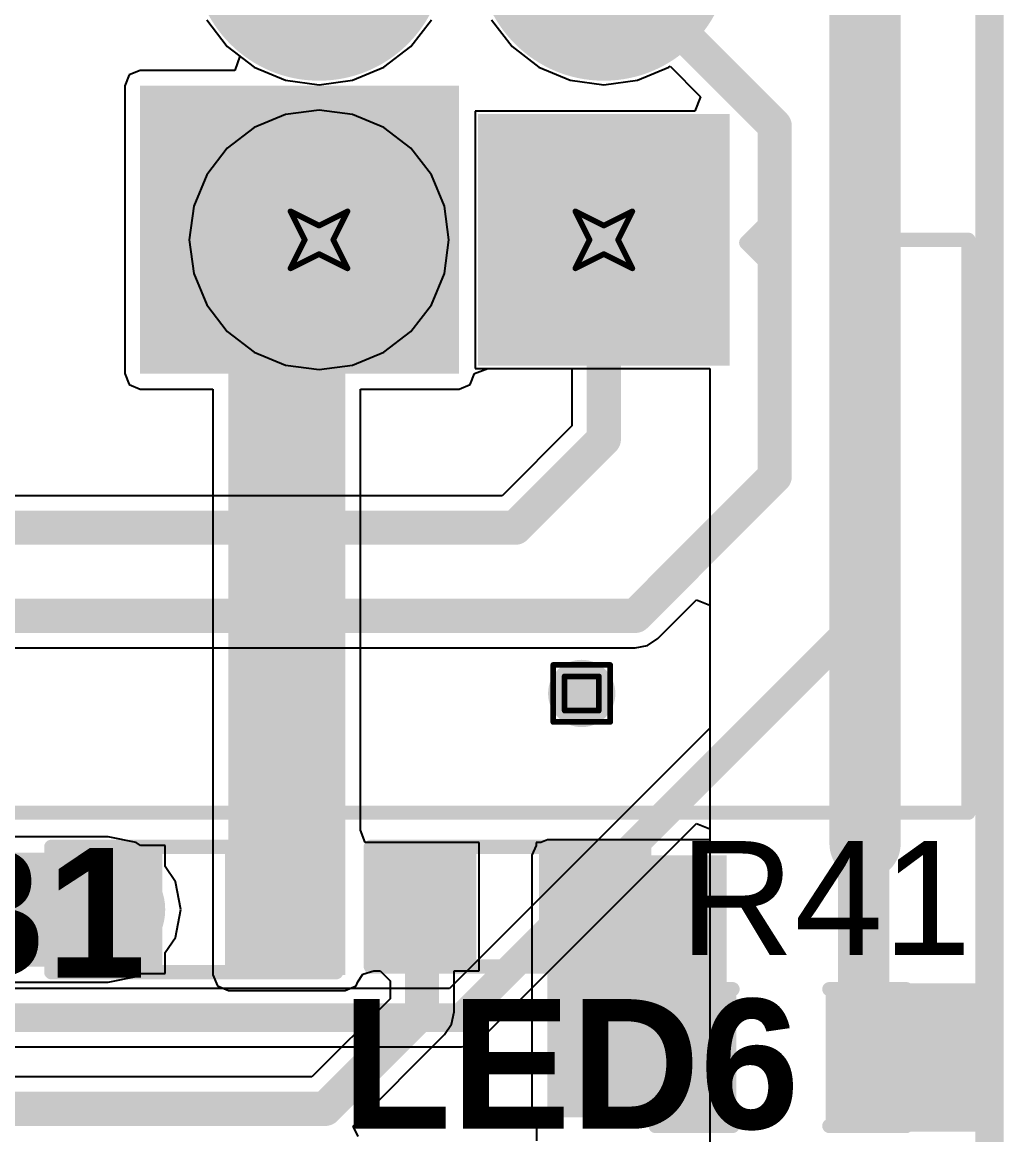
# Model space of a CAD drawing. Header units: inches. Extents: x -0.3 to 9.9, y -0.4 to 5.
# Drawn here: x 4.2856 to 4.6302, y 1.7099 to 2.1003 of the extents above; entities that cross this region are included whole.
import ezdxf

# ---------------------------------------------------------------- set-up
doc = ezdxf.new("R2010")
doc.units = ezdxf.units.IN
doc.header["$MEASUREMENT"] = 0
for name, color, linetype in [('Board Outline', 216, 'Continuous'), ('Bottom Layer', 5, 'Continuous'), ('Bottom Solder', 6, 'Continuous'), ('Drill Drawing', 1, 'Continuous'), ('Multi-Layer', 9, 'Continuous'), ('Pad Holes', 156, 'Continuous'), ('Top Layer', 1, 'Continuous'), ('Top Overlay', 2, 'Continuous'), ('Top Paste', 8, 'Continuous'), ('Top Solder', 216, 'Continuous'), ('Via Holes', 16, 'Continuous')]:
    doc.layers.add(name, color=color, linetype=linetype)
doc.styles.add('Arial', font='', dxfattribs={"height": 0.2})
doc.styles.add('Arial_Bold', font='', dxfattribs={"height": 0.2})
doc.styles.get('Arial').set_extended_font_data('Arial')
doc.styles.get('Arial_Bold').set_extended_font_data('Arial', bold=True)

# ---------------------------------------------------------------- blocks, each defined once
blk = doc.blocks.new('S______B______61')
at = {"layer": 'Top Layer'}
for points in [[(-0.045, -0.0175), (-0.045, 0.0175), (-0.015, 0.0175), (-0.015, -0.0175)], [(0.015, -0.0175), (0.015, 0.0175), (0.045, 0.0175), (0.045, -0.0175)]]:
    blk.add_hatch(color=1, dxfattribs=at).paths.add_polyline_path(points)
at = {"layer": 'Top Paste'}
for points in [[(-0.045, -0.0175), (-0.045, 0.0175), (-0.015, 0.0175), (-0.015, -0.0175)], [(0.015, -0.0175), (0.015, 0.0175), (0.045, 0.0175), (0.045, -0.0175)]]:
    blk.add_hatch(color=8, dxfattribs=at).paths.add_polyline_path(points)
at = {"layer": 'Top Solder'}
for points in [[(-0.049, -0.0215), (-0.049, 0.0215), (-0.011, 0.0215), (-0.011, -0.0215)], [(0.011, -0.0215), (0.011, 0.0215), (0.049, 0.0215), (0.049, -0.0215)]]:
    blk.add_hatch(color=216, dxfattribs=at).paths.add_polyline_path(points)
at = {"layer": 'Top Overlay'}
for points in [[(0.05, 0.022, 0.005, 0.005, 0), (-0.05, 0.022, 0.005, 0.005, 0)], [(-0.05, 0.022, 0.005, 0.005, 0), (-0.05, -0.022, 0.005, 0.005, 0)], [(0.05, 0.022, 0.005, 0.005, 0), (0.05, -0.022, 0.005, 0.005, 0)], [(0.05, -0.022, 0.005, 0.005, 0), (-0.05, -0.022, 0.005, 0.005, 0)]]:
    blk.add_lwpolyline(points, format="xyseb", dxfattribs=at)
for points in [[(-0.05125, 0.022, 0.0025, 0.0025, 1), (-0.04875, 0.022, 0.0025, 0.0025, 1)], [(-0.05125, 0.022, 0.0025, 0.0025, 1), (-0.04875, 0.022, 0.0025, 0.0025, 1)], [(0.04875, 0.022, 0.0025, 0.0025, 1), (0.05125, 0.022, 0.0025, 0.0025, 1)], [(0.04875, 0.022, 0.0025, 0.0025, 1), (0.05125, 0.022, 0.0025, 0.0025, 1)], [(-0.05125, -0.022, 0.0025, 0.0025, 1), (-0.04875, -0.022, 0.0025, 0.0025, 1)], [(-0.05125, -0.022, 0.0025, 0.0025, 1), (-0.04875, -0.022, 0.0025, 0.0025, 1)], [(0.04875, -0.022, 0.0025, 0.0025, 1), (0.05125, -0.022, 0.0025, 0.0025, 1)], [(0.04875, -0.022, 0.0025, 0.0025, 1), (0.05125, -0.022, 0.0025, 0.0025, 1)]]:
    blk.add_lwpolyline(points, format="xyseb", close=True, dxfattribs=at)
at = {"layer": 'Top Overlay', "style": 'Arial_Bold'}
blk.add_text('SB1', height=0.045, rotation=-180, dxfattribs=at).set_placement((0.139, 0.02344))
blk = doc.blocks.new('R___0603_69')
at = {"layer": 'Top Layer'}
for points in [[(-0.015, 0.0175), (-0.015, -0.0175), (-0.045, -0.0175), (-0.045, 0.0175)], [(0.045, 0.0175), (0.045, -0.0175), (0.015, -0.0175), (0.015, 0.0175)]]:
    blk.add_hatch(color=1, dxfattribs=at).paths.add_polyline_path(points)
at = {"layer": 'Top Paste'}
for points in [[(-0.015, 0.0175), (-0.015, -0.0175), (-0.045, -0.0175), (-0.045, 0.0175)], [(0.045, 0.0175), (0.045, -0.0175), (0.015, -0.0175), (0.015, 0.0175)]]:
    blk.add_hatch(color=8, dxfattribs=at).paths.add_polyline_path(points)
at = {"layer": 'Top Solder'}
for points in [[(-0.011, 0.0215), (-0.011, -0.0215), (-0.049, -0.0215), (-0.049, 0.0215)], [(0.049, 0.0215), (0.049, -0.0215), (0.011, -0.0215), (0.011, 0.0215)]]:
    blk.add_hatch(color=216, dxfattribs=at).paths.add_polyline_path(points)
at = {"layer": 'Top Overlay'}
for points in [[(-0.048, 0.021, 0.005, 0.005, 0), (-0.048, -0.021, 0.005, 0.005, 0)], [(0.048, 0.021, 0.005, 0.005, 0), (-0.048, 0.021, 0.005, 0.005, 0)], [(0.048, 0.021, 0.005, 0.005, 0), (0.048, -0.021, 0.005, 0.005, 0)], [(0.048, -0.021, 0.005, 0.005, 0), (-0.048, -0.021, 0.005, 0.005, 0)]]:
    blk.add_lwpolyline(points, format="xyseb", dxfattribs=at)
for points in [[(-0.04925, 0.021, 0.0025, 0.0025, 1), (-0.04675, 0.021, 0.0025, 0.0025, 1)], [(-0.04925, 0.021, 0.0025, 0.0025, 1), (-0.04675, 0.021, 0.0025, 0.0025, 1)], [(0.04675, 0.021, 0.0025, 0.0025, 1), (0.04925, 0.021, 0.0025, 0.0025, 1)], [(0.04675, 0.021, 0.0025, 0.0025, 1), (0.04925, 0.021, 0.0025, 0.0025, 1)], [(-0.04925, -0.021, 0.0025, 0.0025, 1), (-0.04675, -0.021, 0.0025, 0.0025, 1)], [(-0.04925, -0.021, 0.0025, 0.0025, 1), (-0.04675, -0.021, 0.0025, 0.0025, 1)], [(0.04675, -0.021, 0.0025, 0.0025, 1), (0.04925, -0.021, 0.0025, 0.0025, 1)], [(0.04675, -0.021, 0.0025, 0.0025, 1), (0.04925, -0.021, 0.0025, 0.0025, 1)]]:
    blk.add_lwpolyline(points, format="xyseb", close=True, dxfattribs=at)
blk = doc.blocks.new('LED_0603_116')
at = {"layer": 'Top Layer'}
for points in [[(-0.03937, 0.01969), (-0.01969, 0.01969), (-0.01969, -0.01969), (-0.03937, -0.01969)], [(0.01969, 0.01969), (0.03937, 0.01969), (0.03937, -0.01969), (0.01969, -0.01969)]]:
    blk.add_hatch(color=1, dxfattribs=at).paths.add_polyline_path(points)
at = {"layer": 'Top Overlay'}
blk.add_hatch(color=2, dxfattribs=at).paths.add_polyline_path([(0.044, -0.026), (0.069, -0.026), (0.069, 0.026), (0.044, 0.026)])
at = {"layer": 'Top Paste'}
for points in [[(-0.03937, 0.01969), (-0.01969, 0.01969), (-0.01969, -0.01969), (-0.03937, -0.01969)], [(0.01969, 0.01969), (0.03937, 0.01969), (0.03937, -0.01969), (0.01969, -0.01969)]]:
    blk.add_hatch(color=8, dxfattribs=at).paths.add_polyline_path(points)
at = {"layer": 'Top Solder'}
for points in [[(-0.04337, 0.02369), (-0.01569, 0.02369), (-0.01569, -0.02369), (-0.04337, -0.02369)], [(0.01569, 0.02369), (0.04337, 0.02369), (0.04337, -0.02369), (0.01569, -0.02369)]]:
    blk.add_hatch(color=216, dxfattribs=at).paths.add_polyline_path(points)
at = {"layer": 'Top Overlay'}
for points in [[(-0.044, 0.024, 0.005, 0.005, 0), (-0.017, 0.024, 0.005, 0.005, 0)], [(-0.044, -0.024, 0.005, 0.005, 0), (-0.044, 0.024, 0.005, 0.005, 0)], [(0.017, 0.024, 0.005, 0.005, 0), (0.044, 0.024, 0.005, 0.005, 0)], [(0.044, -0.024, 0.005, 0.005, 0), (0.044, 0.024, 0.005, 0.005, 0)], [(-0.044, -0.024, 0.005, 0.005, 0), (-0.017, -0.024, 0.005, 0.005, 0)], [(0.017, -0.024, 0.005, 0.005, 0), (0.044, -0.024, 0.005, 0.005, 0)]]:
    blk.add_lwpolyline(points, format="xyseb", dxfattribs=at)
for points in [[(-0.04525, 0.024, 0.0025, 0.0025, 1), (-0.04275, 0.024, 0.0025, 0.0025, 1)], [(-0.04525, 0.024, 0.0025, 0.0025, 1), (-0.04275, 0.024, 0.0025, 0.0025, 1)], [(-0.01825, 0.024, 0.0025, 0.0025, 1), (-0.01575, 0.024, 0.0025, 0.0025, 1)], [(0.01575, 0.024, 0.0025, 0.0025, 1), (0.01825, 0.024, 0.0025, 0.0025, 1)], [(0.04275, 0.024, 0.0025, 0.0025, 1), (0.04525, 0.024, 0.0025, 0.0025, 1)], [(0.04275, 0.024, 0.0025, 0.0025, 1), (0.04525, 0.024, 0.0025, 0.0025, 1)], [(-0.04525, -0.024, 0.0025, 0.0025, 1), (-0.04275, -0.024, 0.0025, 0.0025, 1)], [(-0.04525, -0.024, 0.0025, 0.0025, 1), (-0.04275, -0.024, 0.0025, 0.0025, 1)], [(-0.01825, -0.024, 0.0025, 0.0025, 1), (-0.01575, -0.024, 0.0025, 0.0025, 1)], [(0.01575, -0.024, 0.0025, 0.0025, 1), (0.01825, -0.024, 0.0025, 0.0025, 1)], [(0.04275, -0.024, 0.0025, 0.0025, 1), (0.04525, -0.024, 0.0025, 0.0025, 1)], [(0.04275, -0.024, 0.0025, 0.0025, 1), (0.04525, -0.024, 0.0025, 0.0025, 1)]]:
    blk.add_lwpolyline(points, format="xyseb", close=True, dxfattribs=at)
at = {"layer": 'Top Overlay', "style": 'Arial_Bold'}
blk.add_text('LED6', height=0.045, dxfattribs=at).set_placement((-0.15419, -0.02447))
blk = doc.blocks.new('BH254V_6P_122')
at = {"layer": 'Bottom Layer'}
h = blk.add_hatch(color=5, dxfattribs=at)
edge = h.paths.add_edge_path()
edge.add_arc((-0.1, 0.05), 0.04016, 0, 360)
h = blk.add_hatch(color=5, dxfattribs=at)
edge = h.paths.add_edge_path()
edge.add_arc((0, 0.05), 0.04016, 0, 360)
blk.add_hatch(color=5, dxfattribs=at).paths.add_polyline_path([(-0.14016, -0.00984), (-0.05984, -0.00984), (-0.05984, -0.09016), (-0.14016, -0.09016)])
h = blk.add_hatch(color=5, dxfattribs=at)
edge = h.paths.add_edge_path()
edge.add_arc((0, -0.05), 0.04016, 0, 360)
at = {"layer": 'Bottom Solder'}
h = blk.add_hatch(color=6, dxfattribs=at)
edge = h.paths.add_edge_path()
edge.add_arc((-0.1, 0.05), 0.04416, 0, 360)
h = blk.add_hatch(color=6, dxfattribs=at)
edge = h.paths.add_edge_path()
edge.add_arc((0, 0.05), 0.04416, 0, 360)
blk.add_hatch(color=6, dxfattribs=at).paths.add_polyline_path([(-0.14416, -0.00584), (-0.05584, -0.00584), (-0.05584, -0.09416), (-0.14416, -0.09416)])
h = blk.add_hatch(color=6, dxfattribs=at)
edge = h.paths.add_edge_path()
edge.add_arc((0, -0.05), 0.04416, 0, 360)
at = {"layer": 'Multi-Layer'}
h = blk.add_hatch(color=9, dxfattribs=at)
edge = h.paths.add_edge_path()
edge.add_arc((-0.1, 0.05), 0.04016, 0, 360)
h = blk.add_hatch(color=9, dxfattribs=at)
edge = h.paths.add_edge_path()
edge.add_arc((0, 0.05), 0.04016, 0, 360)
blk.add_hatch(color=9, dxfattribs=at).paths.add_polyline_path([(-0.14016, -0.00984), (-0.05984, -0.00984), (-0.05984, -0.09016), (-0.14016, -0.09016)])
h = blk.add_hatch(color=9, dxfattribs=at)
edge = h.paths.add_edge_path()
edge.add_arc((0, -0.05), 0.04016, 0, 360)
at = {"layer": 'Pad Holes'}
h = blk.add_hatch(color=7, dxfattribs=at)
edge = h.paths.add_edge_path()
edge.add_arc((-0.1, 0.05), 0.02008, 0, 360)
h = blk.add_hatch(color=7, dxfattribs=at)
edge = h.paths.add_edge_path()
edge.add_arc((-0.1, -0.05), 0.02008, 0, 360)
at = {"layer": 'Top Layer'}
h = blk.add_hatch(color=1, dxfattribs=at)
edge = h.paths.add_edge_path()
edge.add_arc((-0.1, 0.05), 0.04016, 0, 360)
h = blk.add_hatch(color=1, dxfattribs=at)
edge = h.paths.add_edge_path()
edge.add_arc((0, 0.05), 0.04016, 0, 360)
blk.add_hatch(color=1, dxfattribs=at).paths.add_polyline_path([(-0.14016, -0.00984), (-0.05984, -0.00984), (-0.05984, -0.09016), (-0.14016, -0.09016)])
h = blk.add_hatch(color=1, dxfattribs=at)
edge = h.paths.add_edge_path()
edge.add_arc((0, -0.05), 0.04016, 0, 360)
at = {"layer": 'Top Overlay'}
blk.add_hatch(color=2, dxfattribs=at).paths.add_polyline_path([(-0.0955, -0.103), (-0.107, -0.103), (-0.107, -0.1105), (-0.0955, -0.1105)])
at = {"layer": 'Top Solder'}
h = blk.add_hatch(color=216, dxfattribs=at)
edge = h.paths.add_edge_path()
edge.add_arc((-0.1, 0.05), 0.04416, 0, 360)
h = blk.add_hatch(color=216, dxfattribs=at)
edge = h.paths.add_edge_path()
edge.add_arc((0, 0.05), 0.04416, 0, 360)
blk.add_hatch(color=216, dxfattribs=at).paths.add_polyline_path([(-0.14416, -0.00584), (-0.05584, -0.00584), (-0.05584, -0.09416), (-0.14416, -0.09416)])
h = blk.add_hatch(color=216, dxfattribs=at)
edge = h.paths.add_edge_path()
edge.add_arc((0, -0.05), 0.04416, 0, 360)
at = {"layer": 'Top Overlay'}
for points in [[(-0.301, 0.197, 0.005, 0.005, 0), (-0.301, -0.178, 0.005, 0.005, 0)], [(-0.101, -0.1, 0.005, 0.005, 0), (-0.112, -0.111, 0.005, 0.005, 0)], [(-0.101, -0.1, 0.005, 0.005, 0), (-0.09, -0.111, 0.005, 0.005, 0)], [(-0.112, -0.111, 0.005, 0.005, 0), (-0.09, -0.111, 0.005, 0.005, 0)], [(-0.1, -0.145, 0.005, 0.005, 0), (-0.1, -0.178, 0.005, 0.005, 0)], [(-0.1, -0.145, 0.005, 0.005, 0), (0.099, -0.145, 0.005, 0.005, 0)], [(-0.301, -0.178, 0.005, 0.005, 0), (-0.1, -0.178, 0.005, 0.005, 0)]]:
    blk.add_lwpolyline(points, format="xyseb", dxfattribs=at)
for points in [[(-0.10225, -0.1, 0.0025, 0.0025, 1), (-0.09975, -0.1, 0.0025, 0.0025, 1)], [(-0.10225, -0.1, 0.0025, 0.0025, 1), (-0.09975, -0.1, 0.0025, 0.0025, 1)], [(-0.11325, -0.111, 0.0025, 0.0025, 1), (-0.11075, -0.111, 0.0025, 0.0025, 1)], [(-0.11325, -0.111, 0.0025, 0.0025, 1), (-0.11075, -0.111, 0.0025, 0.0025, 1)], [(-0.09125, -0.111, 0.0025, 0.0025, 1), (-0.08875, -0.111, 0.0025, 0.0025, 1)], [(-0.09125, -0.111, 0.0025, 0.0025, 1), (-0.08875, -0.111, 0.0025, 0.0025, 1)], [(-0.10125, -0.145, 0.0025, 0.0025, 1), (-0.09875, -0.145, 0.0025, 0.0025, 1)], [(-0.10125, -0.145, 0.0025, 0.0025, 1), (-0.09875, -0.145, 0.0025, 0.0025, 1)], [(-0.30225, -0.178, 0.0025, 0.0025, 1), (-0.29975, -0.178, 0.0025, 0.0025, 1)], [(-0.30225, -0.178, 0.0025, 0.0025, 1), (-0.29975, -0.178, 0.0025, 0.0025, 1)], [(-0.10125, -0.178, 0.0025, 0.0025, 1), (-0.09875, -0.178, 0.0025, 0.0025, 1)], [(-0.10125, -0.178, 0.0025, 0.0025, 1), (-0.09875, -0.178, 0.0025, 0.0025, 1)]]:
    blk.add_lwpolyline(points, format="xyseb", close=True, dxfattribs=at)

msp = doc.modelspace()

# ---------------------------------------------------------------- hatches: boundary and pattern name
at = {"layer": 'Bottom Layer'}
h = msp.add_hatch(color=5, dxfattribs=at)
edge = h.paths.add_edge_path()
edge.add_arc((4.48205, 1.86477), 0.01181, 0, 360)
at = {"layer": 'Bottom Solder'}
h = msp.add_hatch(color=6, dxfattribs=at)
edge = h.paths.add_edge_path()
edge.add_arc((4.48205, 1.86477), 0.00591, 0, 360)
at = {"layer": 'Top Layer'}
for points in [[(4.327, 1.977), (4.439, 1.977), (4.439, 2.078), (4.327, 2.078)], [(4.358, 1.766), (4.399, 1.766), (4.399, 2.068), (4.358, 2.068)], [(4.47, 1.716), (4.533, 1.716), (4.533, 1.808), (4.47, 1.808)]]:
    msp.add_hatch(color=1, dxfattribs=at).paths.add_polyline_path(points)
h = msp.add_hatch(color=1, dxfattribs=at)
edge = h.paths.add_edge_path()
edge.add_arc((4.48205, 1.86477), 0.01181, 0, 360)
at = {"layer": 'Top Solder'}
h = msp.add_hatch(color=216, dxfattribs=at)
edge = h.paths.add_edge_path()
edge.add_arc((4.48205, 1.86477), 0.00591, 0, 360)
at = {"layer": 'Via Holes'}
h = msp.add_hatch(color=7, dxfattribs=at)
edge = h.paths.add_edge_path()
edge.add_arc((4.48205, 1.86477), 0.00591, 0, 360)

# ---------------------------------------------------------------- linework, layer by layer
at = {"layer": 'Board Outline'}
msp.add_lwpolyline([(4.62523, 2.76795, 0.01, 0.01, 0), (4.62523, -0.122, 0.01, 0.01, 0)], format="xyseb", dxfattribs=at)
at = {"layer": 'Bottom Layer'}
for p, q in [((4.35038, 2.10118), (4.35762, 2.09174)), ((4.42203, 2.09174), (4.42927, 2.10118)), ((4.45038, 2.10118), (4.45762, 2.09174)), ((4.35762, 2.09174), (4.36705, 2.0845)), ((4.4126, 2.0845), (4.42203, 2.09174)), ((4.45762, 2.09174), (4.46705, 2.0845)), ((4.5126, 2.0845), (4.51305, 2.08486)), ((4.51305, 2.08486), (4.5238, 2.07411)), ((4.36705, 2.0845), (4.37803, 2.07995)), ((4.40161, 2.07995), (4.4126, 2.0845)), ((4.46705, 2.0845), (4.47803, 2.07995)), ((4.50161, 2.07995), (4.5126, 2.0845)), ((4.37803, 2.07995), (4.38982, 2.0784)), ((4.38982, 2.0784), (4.40161, 2.07995)), ((4.47803, 2.07995), (4.48982, 2.0784)), ((4.48982, 2.0784), (4.50161, 2.07995)), ((4.5238, 2.07411), (4.52173, 2.06911)), ((4.38982, 2.0695), (4.37803, 2.06794)), ((4.40161, 2.06794), (4.38982, 2.0695)), ((4.52173, 2.06911), (4.44467, 2.06911)), ((4.44467, 2.06911), (4.44467, 1.97879)), ((4.37803, 2.06794), (4.36705, 2.06339)), ((4.4126, 2.06339), (4.40161, 2.06794)), ((4.36705, 2.06339), (4.35762, 2.05616)), ((4.42203, 2.05616), (4.4126, 2.06339)), ((4.35762, 2.05616), (4.35038, 2.04672)), ((4.42927, 2.04672), (4.42203, 2.05616)), ((4.35038, 2.04672), (4.34583, 2.03574)), ((4.43382, 2.03574), (4.42927, 2.04672)), ((4.34583, 2.03574), (4.34428, 2.02395)), ((4.43537, 2.02395), (4.43382, 2.03574)), ((4.34428, 2.02395), (4.34583, 2.01216)), ((4.43382, 2.01216), (4.43537, 2.02395)), ((4.34583, 2.01216), (4.35038, 2.00117)), ((4.42927, 2.00117), (4.43382, 2.01216)), ((4.35038, 2.00117), (4.35762, 1.99174)), ((4.42203, 1.99174), (4.42927, 2.00117)), ((4.35762, 1.99174), (4.36705, 1.9845)), ((4.4126, 1.9845), (4.42203, 1.99174)), ((4.36705, 1.9845), (4.37803, 1.97995)), ((4.40161, 1.97995), (4.4126, 1.9845)), ((4.37803, 1.97995), (4.38982, 1.9784)), ((4.38982, 1.9784), (4.40161, 1.97995)), ((4.44467, 1.97879), (4.47861, 1.97879)), ((4.47861, 1.97879), (4.47861, 1.95865)), ((4.47861, 1.95865), (4.45413, 1.93416)), ((4.45413, 1.93416), (4.27555, 1.93416)), ((4.5088, 1.88407), (4.52238, 1.89765)), ((4.52238, 1.89765), (4.527, 1.89573)), ((4.527, 1.89573), (4.527, 1.8526)), ((4.50517, 1.88164), (4.5088, 1.88407)), ((3.99465, 1.88078), (4.50087, 1.88078)), ((4.50087, 1.88078), (4.50517, 1.88164)), ((4.50087, 1.88078), (4.50087, 1.88078)), ((4.527, 1.8526), (4.4356, 1.7612)), ((4.44703, 1.74379), (4.52238, 1.81914)), ((4.52238, 1.81914), (4.527, 1.81723)), ((4.527, 1.81723), (4.527, 1.65386)), ((4.4356, 1.7612), (3.951, 1.7612)), ((4.43982, 1.7408), (4.44372, 1.74158)), ((4.44372, 1.74158), (4.44703, 1.74379)), ((3.95522, 1.7408), (4.43982, 1.7408))]:
    msp.add_line(p, q, dxfattribs=at)
for points in [[(4.58382, 1.895, 0.01, 0.01, 0), (4.58382, 2.33295, 0.01, 0.01, 0)], [(4.48982, 2.12395, 0.012, 0.012, 0), (4.54982, 2.06395, 0.012, 0.012, 0)], [(4.54982, 1.94095, 0.012, 0.012, 0), (4.54982, 2.06395, 0.012, 0.012, 0)], [(4.48982, 1.954, 0.012, 0.012, 0), (4.48982, 2.02395, 0.012, 0.012, 0)], [(4.45877, 1.92295, 0.012, 0.012, 0), (4.48982, 1.954, 0.012, 0.012, 0)], [(4.50087, 1.892, 0.012, 0.012, 0), (4.54982, 1.94095, 0.012, 0.012, 0)], [(4.26282, 1.92295, 0.012, 0.012, 0), (4.45877, 1.92295, 0.012, 0.012, 0)], [(3.99, 1.892, 0.012, 0.012, 0), (4.50087, 1.892, 0.012, 0.012, 0)], [(4.43982, 1.751, 0.01, 0.01, 0), (4.58382, 1.895, 0.01, 0.01, 0)], [(3.951, 1.751, 0.01, 0.01, 0), (4.43982, 1.751, 0.01, 0.01, 0)]]:
    msp.add_lwpolyline(points, format="xyseb", dxfattribs=at)
for points in [[(4.54682, 2.06395, 0.006, 0.006, 1), (4.55282, 2.06395, 0.006, 0.006, 1)], [(4.54682, 2.06395, 0.006, 0.006, 1), (4.55282, 2.06395, 0.006, 0.006, 1)], [(4.48682, 2.02395, 0.006, 0.006, 1), (4.49282, 2.02395, 0.006, 0.006, 1)], [(4.48682, 1.954, 0.006, 0.006, 1), (4.49282, 1.954, 0.006, 0.006, 1)], [(4.48682, 1.954, 0.006, 0.006, 1), (4.49282, 1.954, 0.006, 0.006, 1)], [(4.54682, 1.94095, 0.006, 0.006, 1), (4.55282, 1.94095, 0.006, 0.006, 1)], [(4.54682, 1.94095, 0.006, 0.006, 1), (4.55282, 1.94095, 0.006, 0.006, 1)], [(4.45577, 1.92295, 0.006, 0.006, 1), (4.46177, 1.92295, 0.006, 0.006, 1)], [(4.45577, 1.92295, 0.006, 0.006, 1), (4.46177, 1.92295, 0.006, 0.006, 1)], [(4.49787, 1.892, 0.006, 0.006, 1), (4.50387, 1.892, 0.006, 0.006, 1)], [(4.49787, 1.892, 0.006, 0.006, 1), (4.50387, 1.892, 0.006, 0.006, 1)], [(4.58132, 1.895, 0.005, 0.005, 1), (4.58632, 1.895, 0.005, 0.005, 1)], [(4.58132, 1.895, 0.005, 0.005, 1), (4.58632, 1.895, 0.005, 0.005, 1)], [(4.43732, 1.751, 0.005, 0.005, 1), (4.44232, 1.751, 0.005, 0.005, 1)], [(4.43732, 1.751, 0.005, 0.005, 1), (4.44232, 1.751, 0.005, 0.005, 1)]]:
    msp.add_lwpolyline(points, format="xyseb", close=True, dxfattribs=at)
at = {"layer": 'Drill Drawing'}
for points in [[(4.37982, 2.03395, 0.002, 0.002, 0), (4.38982, 2.02895, 0.002, 0.002, 0)], [(4.37982, 2.03395, 0.002, 0.002, 0), (4.38482, 2.02395, 0.002, 0.002, 0)], [(4.38982, 2.02895, 0.002, 0.002, 0), (4.39982, 2.03395, 0.002, 0.002, 0)], [(4.39482, 2.02395, 0.002, 0.002, 0), (4.39982, 2.03395, 0.002, 0.002, 0)], [(4.47982, 2.03395, 0.002, 0.002, 0), (4.48982, 2.02895, 0.002, 0.002, 0)], [(4.47982, 2.03395, 0.002, 0.002, 0), (4.48482, 2.02395, 0.002, 0.002, 0)], [(4.48982, 2.02895, 0.002, 0.002, 0), (4.49982, 2.03395, 0.002, 0.002, 0)], [(4.49482, 2.02395, 0.002, 0.002, 0), (4.49982, 2.03395, 0.002, 0.002, 0)], [(4.37982, 2.01395, 0.002, 0.002, 0), (4.38482, 2.02395, 0.002, 0.002, 0)], [(4.39482, 2.02395, 0.002, 0.002, 0), (4.39982, 2.01395, 0.002, 0.002, 0)], [(4.47982, 2.01395, 0.002, 0.002, 0), (4.48482, 2.02395, 0.002, 0.002, 0)], [(4.49482, 2.02395, 0.002, 0.002, 0), (4.49982, 2.01395, 0.002, 0.002, 0)], [(4.37982, 2.01395, 0.002, 0.002, 0), (4.38982, 2.01895, 0.002, 0.002, 0)], [(4.38982, 2.01895, 0.002, 0.002, 0), (4.39982, 2.01395, 0.002, 0.002, 0)], [(4.47982, 2.01395, 0.002, 0.002, 0), (4.48982, 2.01895, 0.002, 0.002, 0)], [(4.48982, 2.01895, 0.002, 0.002, 0), (4.49982, 2.01395, 0.002, 0.002, 0)], [(4.47205, 1.87477, 0.002, 0.002, 0), (4.49205, 1.87477, 0.002, 0.002, 0)], [(4.47205, 1.85477, 0.002, 0.002, 0), (4.47205, 1.87477, 0.002, 0.002, 0)], [(4.49205, 1.85477, 0.002, 0.002, 0), (4.49205, 1.87477, 0.002, 0.002, 0)], [(4.47605, 1.87077, 0.002, 0.002, 0), (4.48805, 1.87077, 0.002, 0.002, 0)], [(4.47605, 1.85877, 0.002, 0.002, 0), (4.47605, 1.87077, 0.002, 0.002, 0)], [(4.48805, 1.85877, 0.002, 0.002, 0), (4.48805, 1.87077, 0.002, 0.002, 0)], [(4.47605, 1.85877, 0.002, 0.002, 0), (4.48805, 1.85877, 0.002, 0.002, 0)], [(4.47205, 1.85477, 0.002, 0.002, 0), (4.49205, 1.85477, 0.002, 0.002, 0)]]:
    msp.add_lwpolyline(points, format="xyseb", dxfattribs=at)
for points in [[(4.37932, 2.03395, 0.001, 0.001, 1), (4.38032, 2.03395, 0.001, 0.001, 1)], [(4.37932, 2.03395, 0.001, 0.001, 1), (4.38032, 2.03395, 0.001, 0.001, 1)], [(4.39932, 2.03395, 0.001, 0.001, 1), (4.40032, 2.03395, 0.001, 0.001, 1)], [(4.39932, 2.03395, 0.001, 0.001, 1), (4.40032, 2.03395, 0.001, 0.001, 1)], [(4.47932, 2.03395, 0.001, 0.001, 1), (4.48032, 2.03395, 0.001, 0.001, 1)], [(4.47932, 2.03395, 0.001, 0.001, 1), (4.48032, 2.03395, 0.001, 0.001, 1)], [(4.49932, 2.03395, 0.001, 0.001, 1), (4.50032, 2.03395, 0.001, 0.001, 1)], [(4.49932, 2.03395, 0.001, 0.001, 1), (4.50032, 2.03395, 0.001, 0.001, 1)], [(4.38932, 2.02895, 0.001, 0.001, 1), (4.39032, 2.02895, 0.001, 0.001, 1)], [(4.38932, 2.02895, 0.001, 0.001, 1), (4.39032, 2.02895, 0.001, 0.001, 1)], [(4.48932, 2.02895, 0.001, 0.001, 1), (4.49032, 2.02895, 0.001, 0.001, 1)], [(4.48932, 2.02895, 0.001, 0.001, 1), (4.49032, 2.02895, 0.001, 0.001, 1)], [(4.38432, 2.02395, 0.001, 0.001, 1), (4.38532, 2.02395, 0.001, 0.001, 1)], [(4.38432, 2.02395, 0.001, 0.001, 1), (4.38532, 2.02395, 0.001, 0.001, 1)], [(4.39432, 2.02395, 0.001, 0.001, 1), (4.39532, 2.02395, 0.001, 0.001, 1)], [(4.39432, 2.02395, 0.001, 0.001, 1), (4.39532, 2.02395, 0.001, 0.001, 1)], [(4.48432, 2.02395, 0.001, 0.001, 1), (4.48532, 2.02395, 0.001, 0.001, 1)], [(4.48432, 2.02395, 0.001, 0.001, 1), (4.48532, 2.02395, 0.001, 0.001, 1)], [(4.49432, 2.02395, 0.001, 0.001, 1), (4.49532, 2.02395, 0.001, 0.001, 1)], [(4.49432, 2.02395, 0.001, 0.001, 1), (4.49532, 2.02395, 0.001, 0.001, 1)], [(4.38932, 2.01895, 0.001, 0.001, 1), (4.39032, 2.01895, 0.001, 0.001, 1)], [(4.38932, 2.01895, 0.001, 0.001, 1), (4.39032, 2.01895, 0.001, 0.001, 1)], [(4.48932, 2.01895, 0.001, 0.001, 1), (4.49032, 2.01895, 0.001, 0.001, 1)], [(4.48932, 2.01895, 0.001, 0.001, 1), (4.49032, 2.01895, 0.001, 0.001, 1)], [(4.37932, 2.01395, 0.001, 0.001, 1), (4.38032, 2.01395, 0.001, 0.001, 1)], [(4.37932, 2.01395, 0.001, 0.001, 1), (4.38032, 2.01395, 0.001, 0.001, 1)], [(4.39932, 2.01395, 0.001, 0.001, 1), (4.40032, 2.01395, 0.001, 0.001, 1)], [(4.39932, 2.01395, 0.001, 0.001, 1), (4.40032, 2.01395, 0.001, 0.001, 1)], [(4.47932, 2.01395, 0.001, 0.001, 1), (4.48032, 2.01395, 0.001, 0.001, 1)], [(4.47932, 2.01395, 0.001, 0.001, 1), (4.48032, 2.01395, 0.001, 0.001, 1)], [(4.49932, 2.01395, 0.001, 0.001, 1), (4.50032, 2.01395, 0.001, 0.001, 1)], [(4.49932, 2.01395, 0.001, 0.001, 1), (4.50032, 2.01395, 0.001, 0.001, 1)], [(4.47155, 1.87477, 0.001, 0.001, 1), (4.47255, 1.87477, 0.001, 0.001, 1)], [(4.47155, 1.87477, 0.001, 0.001, 1), (4.47255, 1.87477, 0.001, 0.001, 1)], [(4.49155, 1.87477, 0.001, 0.001, 1), (4.49255, 1.87477, 0.001, 0.001, 1)], [(4.49155, 1.87477, 0.001, 0.001, 1), (4.49255, 1.87477, 0.001, 0.001, 1)], [(4.47555, 1.87077, 0.001, 0.001, 1), (4.47655, 1.87077, 0.001, 0.001, 1)], [(4.47555, 1.87077, 0.001, 0.001, 1), (4.47655, 1.87077, 0.001, 0.001, 1)], [(4.48755, 1.87077, 0.001, 0.001, 1), (4.48855, 1.87077, 0.001, 0.001, 1)], [(4.48755, 1.87077, 0.001, 0.001, 1), (4.48855, 1.87077, 0.001, 0.001, 1)], [(4.47555, 1.85877, 0.001, 0.001, 1), (4.47655, 1.85877, 0.001, 0.001, 1)], [(4.47555, 1.85877, 0.001, 0.001, 1), (4.47655, 1.85877, 0.001, 0.001, 1)], [(4.48755, 1.85877, 0.001, 0.001, 1), (4.48855, 1.85877, 0.001, 0.001, 1)], [(4.48755, 1.85877, 0.001, 0.001, 1), (4.48855, 1.85877, 0.001, 0.001, 1)], [(4.47155, 1.85477, 0.001, 0.001, 1), (4.47255, 1.85477, 0.001, 0.001, 1)], [(4.47155, 1.85477, 0.001, 0.001, 1), (4.47255, 1.85477, 0.001, 0.001, 1)], [(4.49155, 1.85477, 0.001, 0.001, 1), (4.49255, 1.85477, 0.001, 0.001, 1)], [(4.49155, 1.85477, 0.001, 0.001, 1), (4.49255, 1.85477, 0.001, 0.001, 1)]]:
    msp.add_lwpolyline(points, format="xyseb", close=True, dxfattribs=at)
at = {"layer": 'Top Layer'}
for p, q in [((4.35038, 2.10118), (4.35762, 2.09174)), ((4.35762, 2.09174), (4.36196, 2.08841)), ((4.36196, 2.08841), (4.36026, 2.08341)), ((4.32317, 2.08183), (4.32159, 2.078)), ((4.327, 2.08341), (4.32317, 2.08183)), ((4.36026, 2.08341), (4.327, 2.08341)), ((4.32159, 2.078), (4.32159, 1.977)), ((4.32159, 1.977), (4.32317, 1.97317)), ((4.44283, 1.97317), (4.44441, 1.977)), ((4.44441, 1.977), (4.44903, 1.97879)), ((4.44903, 1.97879), (4.527, 1.97879)), ((4.527, 1.97879), (4.527, 1.81341)), ((4.32317, 1.97317), (4.327, 1.97159)), ((4.327, 1.97159), (4.35259, 1.97159)), ((4.35259, 1.97159), (4.35259, 1.766)), ((4.40441, 1.81679), (4.40441, 1.97159)), ((4.40441, 1.97159), (4.439, 1.97159)), ((4.439, 1.97159), (4.44283, 1.97317)), ((4.406, 1.81245), (4.40441, 1.81679)), ((4.31582, 1.81444), (3.94238, 1.81444)), ((4.32558, 1.8125), (4.31582, 1.81444)), ((4.32715, 1.81145), (4.32558, 1.8125)), ((4.33582, 1.81145), (4.32715, 1.81145)), ((4.33582, 1.80402), (4.33582, 1.81145)), ((4.446, 1.81245), (4.406, 1.81245)), ((4.446, 1.76745), (4.446, 1.81245)), ((4.466, 1.81141), (4.46459, 1.808)), ((4.46767, 1.81245), (4.466, 1.81245)), ((4.466, 1.81245), (4.466, 1.81141)), ((4.47, 1.81341), (4.46767, 1.81245)), ((4.527, 1.81341), (4.47, 1.81341)), ((4.46459, 1.808), (4.46459, 1.716)), ((4.33937, 1.7987), (4.33582, 1.80402)), ((4.34131, 1.78895), (4.33937, 1.7987)), ((4.33937, 1.77919), (4.34131, 1.78895)), ((4.33582, 1.77388), (4.33937, 1.77919)), ((4.33582, 1.76645), (4.33582, 1.77388)), ((4.31582, 1.76346), (4.32558, 1.7654)), ((4.32558, 1.7654), (4.32715, 1.76645)), ((4.32715, 1.76645), (4.33582, 1.76645)), ((4.35259, 1.766), (4.35417, 1.76217)), ((4.40339, 1.76353), (4.4052, 1.76625)), ((4.4052, 1.76625), (4.40903, 1.76745)), ((4.40903, 1.76745), (4.41125, 1.76745)), ((4.41125, 1.76745), (4.41478, 1.76391)), ((4.43722, 1.753), (4.43722, 1.76745)), ((4.43722, 1.76745), (4.446, 1.76745)), ((3.93182, 1.76346), (4.31582, 1.76346)), ((4.35417, 1.76217), (4.358, 1.76059)), ((4.399, 1.76059), (4.40283, 1.76217)), ((4.40283, 1.76217), (4.40339, 1.76353)), ((4.41478, 1.76391), (4.41478, 1.75765)), ((4.358, 1.76059), (4.399, 1.76059)), ((4.41478, 1.75765), (4.38735, 1.73022)), ((4.43636, 1.74871), (4.43722, 1.753)), ((4.43722, 1.753), (4.43722, 1.753)), ((4.40176, 1.71289), (4.43393, 1.74507)), ((4.43393, 1.74507), (4.43636, 1.74871)), ((4.43393, 1.74507), (4.43393, 1.74507)), ((4.38735, 1.73022), (3.919, 1.73022)), ((4.46459, 1.716), (4.46617, 1.71217)), ((4.40353, 1.70934), (4.40176, 1.71289)), ((4.46617, 1.71217), (4.46617, 1.70783))]:
    msp.add_line(p, q, dxfattribs=at)
for points in [[(4.58153, 1.812, 0.025, 0.025, 0), (4.58153, 2.26324, 0.025, 0.025, 0)], [(4.581, 1.73747, 0.018, 0.018, 0), (4.581, 1.812, 0.018, 0.018, 0)], [(3.93182, 1.78895, 0.04, 0.04, 0), (4.31582, 1.78895, 0.04, 0.04, 0)], [(4.426, 1.753, 0.012, 0.012, 0), (4.426, 1.782, 0.012, 0.012, 0)], [(4.392, 1.719, 0.012, 0.012, 0), (4.426, 1.753, 0.012, 0.012, 0)], [(4.58153, 1.737, 0.012, 0.012, 0), (4.582, 1.73747, 0.012, 0.012, 0)], [(3.919, 1.719, 0.012, 0.012, 0), (4.392, 1.719, 0.012, 0.012, 0)]]:
    msp.add_lwpolyline(points, format="xyseb", dxfattribs=at)
for points in [[(4.57528, 1.812, 0.0125, 0.0125, 1), (4.58778, 1.812, 0.0125, 0.0125, 1)], [(4.5765, 1.812, 0.009, 0.009, 1), (4.5855, 1.812, 0.009, 0.009, 1)], [(4.30582, 1.78895, 0.02, 0.02, 1), (4.32582, 1.78895, 0.02, 0.02, 1)], [(4.423, 1.782, 0.006, 0.006, 1), (4.429, 1.782, 0.006, 0.006, 1)], [(4.423, 1.753, 0.006, 0.006, 1), (4.429, 1.753, 0.006, 0.006, 1)], [(4.423, 1.753, 0.006, 0.006, 1), (4.429, 1.753, 0.006, 0.006, 1)], [(4.5765, 1.73747, 0.009, 0.009, 1), (4.5855, 1.73747, 0.009, 0.009, 1)], [(4.57853, 1.737, 0.006, 0.006, 1), (4.58453, 1.737, 0.006, 0.006, 1)], [(4.579, 1.73747, 0.006, 0.006, 1), (4.585, 1.73747, 0.006, 0.006, 1)], [(4.389, 1.719, 0.006, 0.006, 1), (4.395, 1.719, 0.006, 0.006, 1)], [(4.389, 1.719, 0.006, 0.006, 1), (4.395, 1.719, 0.006, 0.006, 1)]]:
    msp.add_lwpolyline(points, format="xyseb", close=True, dxfattribs=at)

# ---------------------------------------------------------------- block references
for name, p, rotation in [('BH254V_6P_122', (4.43982, 2.12395), 90), ('S______B______61', (4.34582, 1.78895), 180), ('R___0603_69', (4.456, 1.78995), 180)]:
    msp.add_blockref(name, p, dxfattribs=dict(rotation=rotation))
msp.add_blockref('LED_0603_116', (4.552, 1.737))

# ---------------------------------------------------------------- texts
at = {"layer": 'Top Overlay'}
for s, height, style, p in [('R41', 0.04, 'Arial', (4.51635, 1.77296)), ('SB1', 0.045, 'Arial_Bold', (4.20682, 1.76499)), ('LED6', 0.045, 'Arial_Bold', (4.39781, 1.712))]:
    msp.add_text(s, height=height, dxfattribs=dict(at, style=style)).set_placement(p)

doc.saveas('drawing.dxf')
